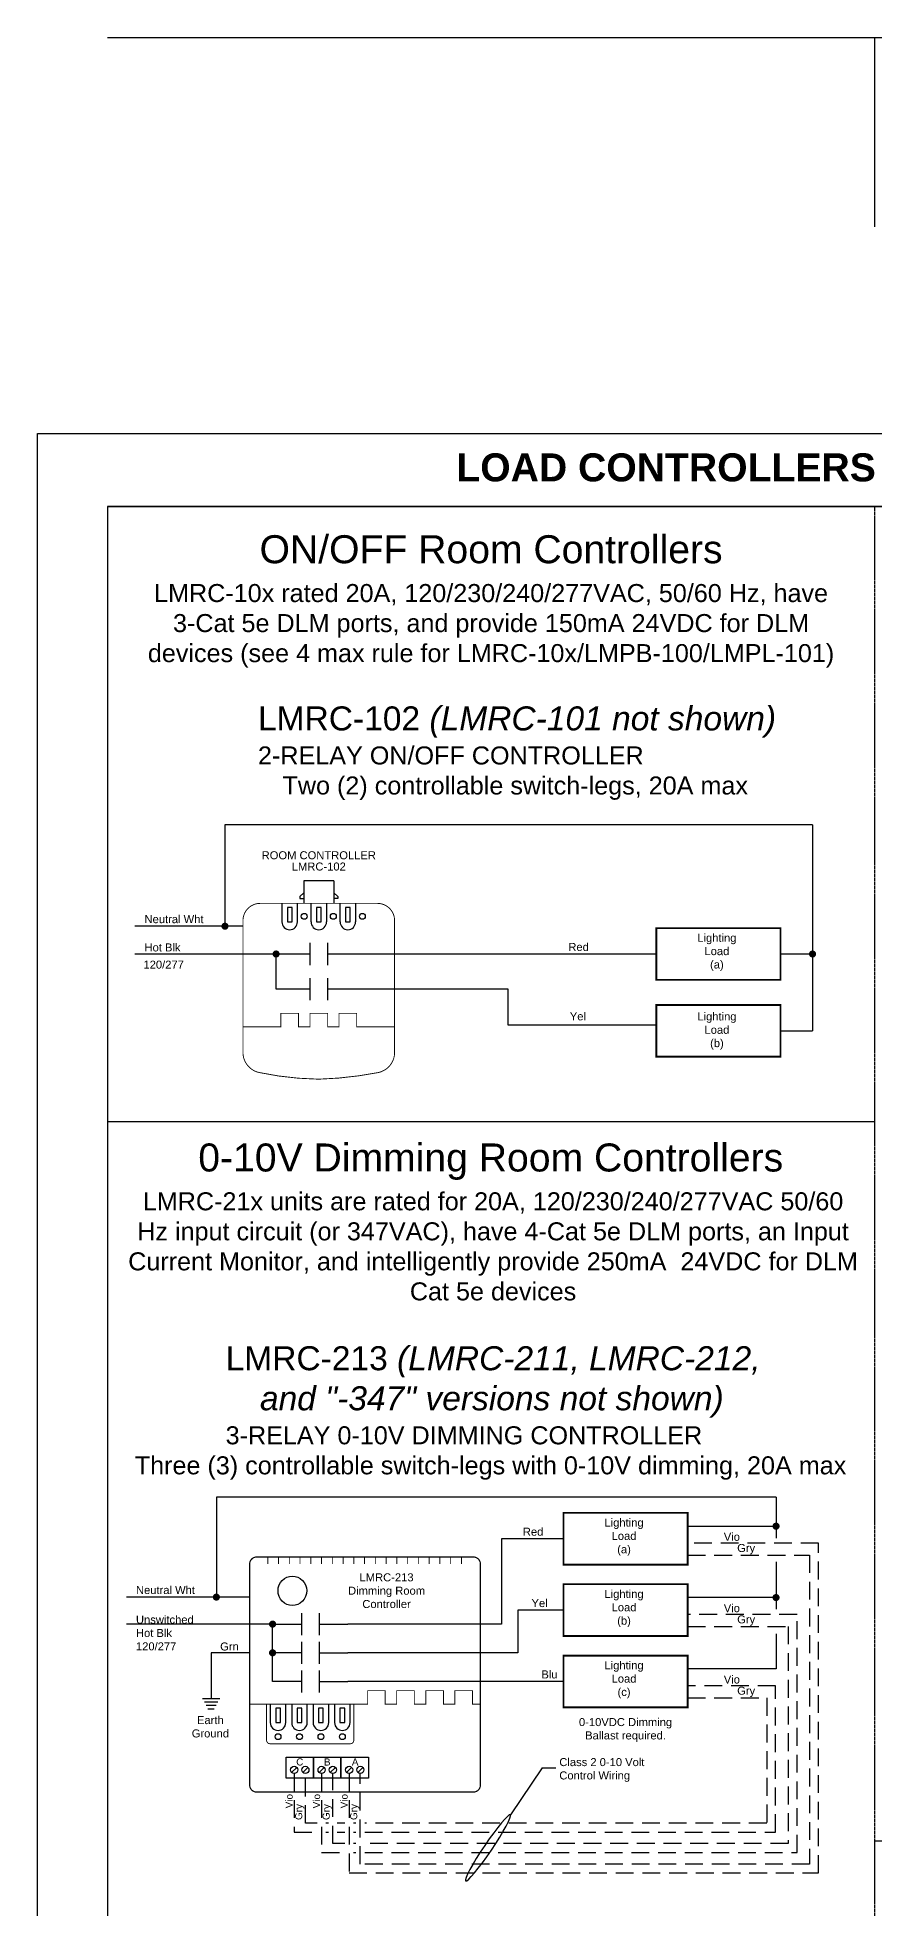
# Model space of a CAD drawing. Header units: inches. Extents: x 59 to 3361, y -1026 to 1732.
# Drawn here: x 1461 to 1696, y 1206 to 1732 of the extents above; entities that cross this region are included whole.
import ezdxf

# ---------------------------------------------------------------- set-up
doc = ezdxf.new("R2010")
doc.units = ezdxf.units.IN
doc.header["$MEASUREMENT"] = 0
doc.linetypes.add('DASHED2', pattern=[0.375, 0.25, -0.125])
doc.linetypes.add('HIDDEN', pattern=[0.375, 0.25, -0.125])
doc.styles.add('ARIAL', font='arial.ttf')

# ---------------------------------------------------------------- blocks, each defined once
blk = doc.blocks.new('A$C2A821E27')
for p, q in [((1.27, 1.3), (2.43, 2.46)), ((3.84, 1.3), (5, 2.46))]:
    blk.add_line(p, q)
blk.add_lwpolyline([(0, 4.76), (6.27, 4.76), (6.27, 0), (0, 0)], close=True)
for centre in [(1.85, 1.88), (4.42, 1.88)]:
    blk.add_circle(centre, 0.82)
blk = doc.blocks.new('*U180')
for p, q in [((-17.89, 50.31), (-17.89, 44.1)), ((-17.89, 50.31), (-17.89, 44.1)), ((-12.94, 50.31), (-12.94, 44.1)), ((-12.94, 50.31), (-12.94, 44.1)), ((-26, 47.2), (-17.89, 47.2)), ((-17.89, 42.25), (-17.89, 36.04)), ((-17.89, 42.25), (-17.89, 36.04)), ((-12.94, 47.2), (-4.83, 47.2)), ((-12.94, 42.25), (-12.94, 36.04)), ((-12.94, 42.25), (-12.94, 36.04)), ((-12.94, 39.14), (-4.83, 39.14)), ((-17.89, 34.19), (-17.89, 27.98)), ((-17.89, 34.19), (-17.89, 27.98)), ((-12.94, 34.19), (-12.94, 27.98)), ((-12.94, 34.19), (-12.94, 27.98)), ((-12.94, 31.09), (-4.83, 31.09)), ((-26.64, 24.72), (-26.64, 19.51)), ((-22.27, 19.51), (-22.27, 24.72)), ((-20.61, 24.72), (-20.61, 19.51)), ((-16.25, 19.51), (-16.25, 24.72)), ((-14.58, 24.72), (-14.58, 19.51)), ((-10.22, 19.51), (-10.22, 24.72)), ((-8.56, 24.72), (-8.56, 19.51)), ((-4.19, 19.51), (-4.19, 24.72))]:
    blk.add_line(p, q)
for points, const_width in [([(-0.09, 66.07), (30.45, 66.07, -0.414214), (32.44, 64.07), (32.44, 2, -0.414214), (30.45, 0), (-30.45, 0, -0.414214), (-32.44, 2), (-32.44, 64.07, -0.414214), (-30.45, 66.07), (-0.09, 66.07)], 0.343), ([(-27.68, 24.72), (-27.68, 14.58, 0.414214), (-26.68, 13.58), (-4.15, 13.58, 0.414214), (-3.15, 14.58), (-3.15, 24.72)], 0.25)]:
    blk.add_lwpolyline(points, format="xyb", dxfattribs=dict(const_width=const_width))
at = {"const_width": 0.25}
for points in [[(-27.34, 64.06), (-27.34, 66.07)], [(-24.32, 64.06), (-24.32, 66.07)], [(-21.29, 64.06), (-21.29, 66.07)], [(-18.27, 64.06), (-18.27, 66.07)], [(-15.24, 64.06), (-15.24, 66.07)], [(-12.22, 64.06), (-12.22, 66.07)], [(-9.19, 64.06), (-9.19, 66.07)], [(-6.17, 64.06), (-6.17, 66.07)], [(-3.15, 64.06), (-3.15, 66.07)], [(-0.12, 64.06), (-0.12, 66.07)], [(2.9, 64.06), (2.9, 66.07)], [(5.93, 64.06), (5.93, 66.07)], [(8.95, 64.06), (8.95, 66.07)], [(11.98, 64.06), (11.98, 66.07)], [(15, 64.06), (15, 66.07)], [(18.03, 64.06), (18.03, 66.07)], [(21.05, 64.06), (21.05, 66.07)], [(24.07, 64.06), (24.07, 66.07)], [(27.1, 64.06), (27.1, 66.07)], [(32.44, 24.72), (30.2, 24.72), (30.2, 28.51), (25.24, 28.51), (25.24, 24.72), (22.03, 24.72), (22.03, 28.51), (17.07, 28.51), (17.07, 24.72), (13.86, 24.72), (13.86, 28.51), (8.9, 28.51), (8.9, 24.72), (5.69, 24.72), (5.69, 28.51), (0.73, 28.51), (0.73, 24.72), (-32.44, 24.72)]]:
    blk.add_lwpolyline(points, dxfattribs=at)
for points in [[(-20.43, 52.43), (-21.24, 52.51), (-21.99, 52.75), (-22.67, 53.13), (-23.27, 53.64), (-23.77, 54.26), (-24.14, 54.98), (-24.38, 55.78), (-24.46, 56.64), (-24.46, 56.64), (-24.38, 57.45), (-24.14, 58.2), (-23.77, 58.89), (-23.27, 59.49), (-22.67, 59.98), (-21.99, 60.36), (-21.24, 60.59), (-20.43, 60.68), (-20.43, 60.68), (-19.63, 60.59), (-18.87, 60.36), (-18.19, 59.98), (-17.59, 59.49), (-17.09, 58.89), (-16.72, 58.2), (-16.48, 57.45), (-16.4, 56.64), (-16.4, 56.64), (-16.48, 55.78), (-16.72, 54.98), (-17.09, 54.26), (-17.59, 53.64), (-18.19, 53.13), (-18.87, 52.75), (-19.63, 52.51), (-20.43, 52.43), (-20.43, 52.43), (-20.43, 52.43)], [(-17.89, 39.14), (-26, 39.14), (-26, 47.2)], [(-17.89, 31.09), (-26, 31.09), (-26, 39.14)]]:
    blk.add_lwpolyline(points)
at = {"const_width": 1}
for points in [[(-26.5, 47.2, 1), (-25.5, 47.2, 1)], [(-26.5, 39.14, 1), (-25.5, 39.14, 1)]]:
    blk.add_lwpolyline(points, format="xyb", close=True, dxfattribs=at)
for points in [[(-25.12, 19.51), (-23.79, 19.51), (-23.79, 23.54), (-25.12, 23.54)], [(-19.09, 19.51), (-17.77, 19.51), (-17.77, 23.54), (-19.09, 23.54)], [(-13.06, 19.51), (-11.74, 19.51), (-11.74, 23.54), (-13.06, 23.54)], [(-7.04, 19.51), (-5.71, 19.51), (-5.71, 23.54), (-7.04, 23.54)]]:
    blk.add_lwpolyline(points, close=True)
for centre in [(-24.45, 15.57), (-18.43, 15.57), (-12.4, 15.57), (-6.37, 15.57)]:
    blk.add_circle(centre, 0.819)
for centre in [(-24.45, 19.51), (-18.43, 19.51), (-12.4, 19.51), (-6.37, 19.51)]:
    blk.add_arc(centre, 2.18, 180, 0)
at = {"xscale": 1.231745505108387, "yscale": 1.231745505108387, "zscale": 1.231745505108387}
for p in [(-22.21, 3.92), (-14.49, 3.92), (-6.76, 3.92)]:
    blk.add_blockref('A$C2A821E27', p, dxfattribs=at)
at = {"insert": (6.05, 61.48), "char_height": 2.25, "width": 40.9705, "attachment_point": 2, "style": 'ARIAL'}
blk.add_mtext('LMRC-213\\PDimming Room\\PController', dxfattribs=at)
blk = doc.blocks.new('*U217')
for p, q in [((-4.19, 55.74), (-4.19, 49.41)), ((4.2, 55.74), (-4.19, 55.74)), ((4.2, 55.74), (4.2, 49.41)), ((-10.35, 49.41), (-10.35, 44.2)), ((-5.98, 44.2), (-5.98, 49.41)), ((-4.19, 52.35), (-5.3, 51.32)), ((-5.3, 51.32), (-5.3, 50.75)), ((-5.3, 50.75), (-4.19, 50.75)), ((-2.17, 44.2), (-2.17, 49.41)), ((2.19, 49.41), (2.19, 44.2)), ((4.2, 52.35), (5.32, 51.32)), ((5.32, 50.75), (4.2, 50.75)), ((5.32, 51.32), (5.32, 50.75)), ((6, 44.2), (6, 49.41)), ((10.36, 49.41), (10.36, 44.2)), ((-2.47, 38.28), (-2.47, 32.07)), ((-2.47, 38.28), (-2.47, 32.07)), ((2.48, 38.28), (2.48, 32.07)), ((2.48, 38.28), (2.48, 32.07)), ((-2.47, 28.4), (-2.47, 22.19)), ((-2.47, 28.4), (-2.47, 22.19)), ((2.48, 28.4), (2.48, 22.19)), ((2.48, 28.4), (2.48, 22.19))]:
    blk.add_line(p, q)
at = {"linetype": 'Continuous', "const_width": 0.25}
blk.add_lwpolyline([(0, 0, -0.048346), (-16.8, 1.88, -0.329956), (-21.3, 7.15), (-21.3, 44.59, -0.414214), (-16.48, 49.41), (16.5, 49.41, -0.414214), (21.32, 44.59), (21.32, 37.07), (21.32, 22.53), (21.32, 7.15, -0.329956), (16.82, 1.88, -0.0415), (0, 0, -0.024292)], format="xyb", dxfattribs=at)
for points in [[(-8.83, 44.2), (-7.5, 44.2), (-7.5, 48.23), (-8.83, 48.23)], [(-0.65, 44.2), (0.67, 44.2), (0.67, 48.23), (-0.65, 48.23)], [(7.52, 44.2), (8.84, 44.2), (8.84, 48.23), (7.52, 48.23)]]:
    blk.add_lwpolyline(points, close=True)
at = {"const_width": 1}
blk.add_lwpolyline([(-12.5, 35.18, 1), (-11.5, 35.18, 1)], format="xyb", close=True, dxfattribs=at)
for points in [[(-2.47, 35.18), (-12, 35.18)], [(-2.47, 25.3), (-12, 25.3), (-12, 34.68)], [(12.01, 35.18), (2.48, 35.18), (2.48, 35.18)], [(12.01, 25.3), (2.48, 25.3), (2.48, 25.3)]]:
    blk.add_lwpolyline(points)
at = {"const_width": 0.25}
blk.add_lwpolyline([(-21.3, 14.72), (-10.64, 14.72), (-10.64, 18.51), (-5.69, 18.51), (-5.69, 14.72), (-2.47, 14.72), (-2.47, 18.51), (2.49, 18.51), (2.49, 14.72), (5.7, 14.72), (5.7, 18.51), (10.66, 18.51), (10.66, 14.72), (21.32, 14.72)], dxfattribs=at)
for centre in [(-4.08, 45.77), (4.1, 45.77), (12.27, 45.77)]:
    blk.add_circle(centre, 0.82)
for centre in [(-8.17, 44.2), (0.01, 44.2), (8.18, 44.2)]:
    blk.add_arc(centre, 2.18, 180, 0)
at = {"char_height": 2.25, "width": 40.9705, "attachment_point": 2, "style": 'ARIAL'}
for s, insert in [('ROOM CONTROLLER', (0.01, 64.06)), ('LMRC-102', (0.01, 60.89))]:
    blk.add_mtext(s, dxfattribs=dict(at, insert=insert))

msp = doc.modelspace()

# ---------------------------------------------------------------- linework, layer by layer
for p, q in [((1480.77, 1732.11), (2559.03, 1732.11)), ((1696.43, 1732.11), (1696.43, 1678.88)), ((1480.77, 1600.26), (2559.03, 1600.26)), ((1480.77, 1600.26), (1930.05, 1600.26)), ((1513.79, 1510.82), (1513.79, 1482.31)), ((1678.98, 1510.82), (1513.79, 1510.82)), ((1678.98, 1510.82), (1678.98, 1452.93)), ((1678.98, 1505.3), (1678.98, 1468.99)), ((1678.98, 1474.5), (1669.97, 1474.5)), ((1669.98, 1452.91), (1678.99, 1452.91)), ((1480.77, 1427.41), (1696.43, 1427.41)), ((1668.72, 1321.86), (1511.38, 1321.86)), ((1511.38, 1321.86), (1511.38, 1293.76)), ((1668.72, 1321.86), (1511.38, 1321.86)), ((1643.86, 1313.69), (1668.72, 1313.69)), ((1608.97, 1270.04), (1600.65, 1270.04)), ((1507.49, 1265.3), (1512.32, 1265.3)), ((1508.01, 1264.29), (1511.8, 1264.29)), ((1508.47, 1263.41), (1511.35, 1263.41)), ((1509.01, 1262.4), (1510.8, 1262.4)), ((1602.96, 1245.8), (1606.85, 1245.8)), ((1696.43, 1225.24), (1912.08, 1225.24))]:
    msp.add_line(p, q)
at = {"linetype": 'DASHED2', "ltscale": 0.5}
msp.add_line((1696.43, 1600.26), (1696.43, 924.65), dxfattribs=at)
at = {"linetype": 'Continuous'}
msp.add_line((1602.96, 1245.8), (1594.03, 1232.59), dxfattribs=at)
for points in [[(1461.06, 1620.75), (2585.54, 1620.75), (2585.54, 893.14), (1461.06, 893.14)], [(1480.77, 924.65), (2559.03, 924.65), (2559.03, 1600.26), (1480.77, 1600.26)]]:
    msp.add_lwpolyline(points, close=True)
at = {"const_width": 1}
for points in [[(1513.29, 1482.31, 1), (1514.29, 1482.31, 1)], [(1678.48, 1474.5, 1), (1679.48, 1474.5, 1)], [(1668.22, 1313.69, 1), (1669.22, 1313.69, 1)], [(1510.88, 1293.76, 1), (1511.88, 1293.76, 1)], [(1668.22, 1293.63, 1), (1669.22, 1293.63, 1)]]:
    msp.add_lwpolyline(points, format="xyb", close=True, dxfattribs=at)
for points in [[(1518.87, 1482.31), (1488.48, 1482.31)], [(1528.17, 1474.5), (1488.48, 1474.5)], [(1635.07, 1474.5), (1593.41, 1474.5), (1593.41, 1474.5), (1552.17, 1474.5)], [(1635.09, 1454.54), (1593.43, 1454.5), (1593.43, 1464.65), (1552.17, 1464.62)], [(1668.72, 1321.86), (1668.72, 1310.33)], [(1608.97, 1310.15), (1591.58, 1310.15), (1591.58, 1286.16), (1548.34, 1286.16)], [(1668.72, 1303.65), (1668.72, 1293.63), (1643.86, 1293.63)], [(1520.72, 1293.76), (1486.08, 1293.76)], [(1608.97, 1290.1), (1596.12, 1290.1), (1596.12, 1278.1), (1548.33, 1278.1)], [(1668.72, 1293.53), (1668.72, 1290.36)], [(1527.16, 1286.16), (1486.08, 1286.16)], [(1668.72, 1283.45), (1668.72, 1273.58), (1643.86, 1273.58)], [(1520.72, 1278.13), (1509.91, 1278.13), (1509.91, 1265.3)], [(1600.65, 1270.04), (1600.65, 1270.04), (1548.34, 1270.04)]]:
    msp.add_lwpolyline(points)
at = {"linetype": 'Continuous', "const_width": 0.5}
for points in [[(1635.07, 1467.23), (1669.97, 1467.23), (1669.97, 1481.77), (1635.07, 1481.77)], [(1669.98, 1445.64), (1669.98, 1460.18), (1635.08, 1460.18), (1635.08, 1445.64)], [(1608.97, 1302.89), (1643.86, 1302.89), (1643.86, 1317.42), (1608.97, 1317.42)], [(1643.86, 1282.83), (1643.86, 1297.37), (1608.97, 1297.37), (1608.97, 1282.83)], [(1643.86, 1262.78), (1643.86, 1277.31), (1608.97, 1277.31), (1608.97, 1262.78)]]:
    msp.add_lwpolyline(points, close=True, dxfattribs=at)
at = {"linetype": 'HIDDEN', "ltscale": 20}
for points in [[(1548.69, 1216.22), (1680.68, 1216.22), (1680.68, 1308.9), (1643.86, 1308.9)], [(1643.86, 1305.54), (1678.16, 1305.54), (1678.16, 1218.74), (1551.84, 1218.74)], [(1553.07, 1221.97), (1674.64, 1221.97), (1674.64, 1288.85), (1643.86, 1288.85)], [(1643.86, 1285.49), (1672.12, 1285.49), (1672.12, 1224.49), (1553.07, 1224.49)], [(1553.07, 1227.71), (1668.61, 1227.71), (1668.61, 1268.79), (1643.86, 1268.79)], [(1643.86, 1265.43), (1666.09, 1265.43), (1666.09, 1230.24), (1553.07, 1230.24)], [(1533.24, 1244.18), (1533.24, 1227.71), (1539.73, 1227.71)], [(1539.73, 1230.24), (1536.39, 1230.24), (1536.39, 1244.18)], [(1540.96, 1244.18), (1540.96, 1221.97), (1547.45, 1221.97)], [(1547.45, 1224.49), (1544.12, 1224.49), (1544.12, 1244.18)], [(1548.69, 1244.18), (1548.69, 1216.22)], [(1551.84, 1218.74), (1551.84, 1244.18)], [(1542.89, 1230.24), (1542.19, 1230.24)], [(1542.19, 1227.71), (1542.89, 1227.71)], [(1547.48, 1230.24), (1545.35, 1230.24)], [(1545.35, 1227.71), (1547.45, 1227.71)], [(1549.92, 1227.71), (1550.61, 1227.71)], [(1550.61, 1230.24), (1549.95, 1230.24)], [(1550.61, 1224.49), (1549.92, 1224.49)], [(1549.92, 1221.97), (1550.6, 1221.97)]]:
    msp.add_lwpolyline(points, dxfattribs=at)
at = {"extrusion": (0, 0, -1)}
msp.add_ellipse((1587.75, 1223.29), major_axis=(6.29, 9.3), ratio=0.099985, dxfattribs=at)

# ---------------------------------------------------------------- block references
for name, p in [('*U217', (1540.16, 1439.32)), ('*U180', (1553.17, 1238.96))]:
    msp.add_blockref(name, p)

# ---------------------------------------------------------------- texts
at = {"style": 'ARIAL'}
for s, width, gutter_width, insert, char_height, attachment_point in [('{\\fArial|b1|i0|c0|p34;LOAD CONTROLLERS (ROOM and FIXTURE)}', 240.2328, 70, (1696.47, 1604.96), 7.875, 8), ('ON/OFF Room Controllers', 186.4086, 70, (1588.6, 1592.2), 7.875, 2), ('\\pi0.37063;{\\H1.3333x;LMRC-102 \\fArial|b0|i1|c0|p34;(LMRC-101 not shown)\\fArial|b0|i0|c0|p34;\\P\\pi18.516;}2-RELAY ON/OFF CONTROLLER\\P\\pi7.2633;Two (2) controllable switch-legs, 20A max', 145.195, 33.32, (1522.7, 1530.95), 5.0625, 4), ('0-10V Dimming Room Controllers', 206.3501, 70, (1588.51, 1421.25), 7.875, 2), ('\\pi26.779;{\\H1.3333x;LMRC-213 \\fArial|b0|i1|c0|p34;(LMRC-211, LMRC-212, \\P\\pi36.43;and "-347" versions not shown)\\H0.75002x;\\P\\pi34.337;}3-RELAY 0-10V DIMMING CONTROLLER\\P\\pi1.2237;Three (3) controllable switch-legs with 0-10V dimming, 20A max', 202.2987, 50, (1487.2, 1345.5), 5.0625, 4)]:
    msp.add_mtext_dynamic_manual_height_columns(s, width=width, gutter_width=gutter_width, heights=[0], dxfattribs=dict(at, insert=insert, char_height=char_height, attachment_point=attachment_point))
for s, insert, char_height, width, attachment_point in [('LMRC-10x rated 20A, 120/230/240/277VAC, 50/60 Hz, have 3-Cat 5e DLM ports, and provide {\\C3;150mA} 24VDC for DLM devices (see 4 max rule for LMRC-10x/LMPB-100/LMPL-101)', (1588.6, 1578.48), 5.0625, 194.5317, 2), ('Lighting Load\\P(a)', (1652.09, 1480.18), 2.25, 12.1071, 2), ('Lighting Load\\P(b)', (1652.1, 1458.08), 2.25, 12.1071, 2), ('LMRC-21x units are rated for 20A, 120/230/240/277VAC 50/60 Hz input circuit (or 347VAC), have 4-Cat 5e DLM ports, an Input Current Monitor, and intelligently provide {\\C3;250mA  }24VDC for DLM Cat 5e devices', (1589.16, 1407.53), 5.0625, 205.5712, 2), ('Lighting Load\\P(a)', (1625.99, 1315.83), 2.25, 12.1071, 2), ('Lighting Load\\P(b)', (1625.99, 1295.77), 2.25, 12.1071, 2), ('Grn', (1512.44, 1279.86), 2.248, 35.2871, 4), ('Lighting Load\\P(c)', (1625.99, 1275.72), 2.25, 12.1071, 2), ('Earth\\PGround', (1509.69, 1257.3), 2.248, 57.7149, 5), ('0-10VDC Dimming\\PBallast required.', (1626.41, 1259.76), 2.25, 40.9705, 2), ('Class 2 0-10 Volt Control Wiring', (1607.79, 1248.51), 2.2491, 23.9255, 1)]:
    msp.add_mtext(s, dxfattribs=dict(at, insert=insert, char_height=char_height, width=width, attachment_point=attachment_point))
at = {"linetype": 'Continuous', "style": 'ARIAL'}
for s, insert, char_height, width, attachment_point in [('Neutral Wht', (1491.17, 1484.28), 2.25, 37.309, 4), ('120/277', (1490.88, 1471.5), 2.25, 37.309, 4), ('Hot Blk', (1491.17, 1476.33), 2.25, 37.309, 4), ('Red', (1610.33, 1476.47), 2.25, 5.5616, 4), ('Yel', (1610.74, 1456.97), 2.25, 4.3445, 4), ('Red', (1597.54, 1312.12), 2.249, 5.5593, 4), ('Vio', (1654.03, 1310.69), 2.249, 4.4471, 4), ('Gry', (1657.79, 1307.22), 2.249, 5.0561, 4), ('Neutral Wht', (1488.77, 1295.73), 2.2491, 37.2941, 4), ('Unswitched\\PHot Blk\\P120/277', (1488.77, 1283.66), 2.249, 57.738, 4), ('Yel', (1599.97, 1292.06), 2.249, 4.3427, 4), ('Vio', (1654.03, 1290.63), 2.249, 4.4471, 4), ('Gry', (1657.79, 1287.16), 2.249, 5.0561, 4), ('Blu', (1602.76, 1272.01), 2.249, 4.3381, 4), ('Vio', (1654.03, 1270.58), 2.249, 4.4471, 4), ('Gry', (1657.79, 1267.11), 2.249, 5.0561, 4), ('C', (1534.82, 1247.42), 2, 4.4943, 5), ('B', (1542.54, 1247.42), 2, 4.4943, 5), ('A', (1550.39, 1247.42), 2, 4.4943, 5)]:
    msp.add_mtext(s, dxfattribs=dict(at, insert=insert, char_height=char_height, width=width, attachment_point=attachment_point))
at = {"linetype": 'Continuous', "char_height": 1.999, "width": 51.3211, "attachment_point": 4, "rotation": 90, "style": 'ARIAL'}
for s, insert in [('Vio', (1531.83, 1234.39)), ('Vio', (1539.56, 1234.39)), ('Vio', (1547.29, 1234.39)), ('Gry', (1534.82, 1231.1)), ('Gry', (1542.54, 1231.1)), ('Gry', (1550.28, 1231.1))]:
    msp.add_mtext(s, dxfattribs=dict(at, insert=insert))

doc.saveas('drawing.dxf')
